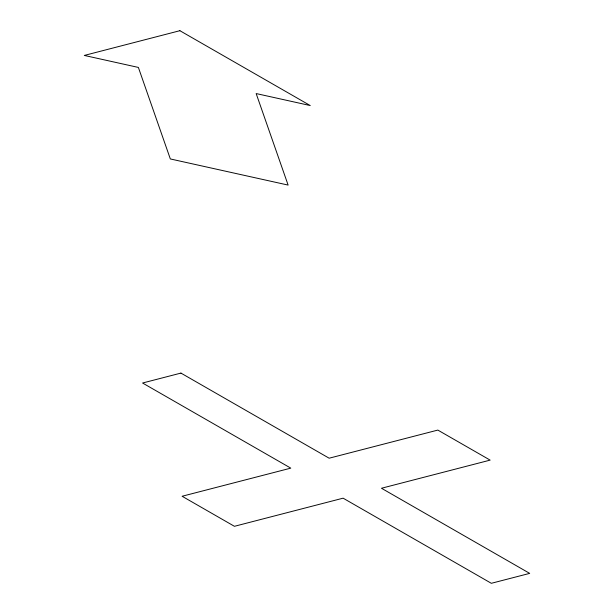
<?xml version="1.0" encoding="UTF-8"?>
<svg xmlns="http://www.w3.org/2000/svg" width="614" height="614" viewBox="0 0 614 614"><rect width="100%" height="100%" fill="white"/><g stroke="black" fill="none" stroke-linecap="round" stroke-linejoin="round"><path stroke-width="0.92" d="M179.887 30.7L84.31 55.437L138.38 67.433L170.331 158.949L288.119 185.083L256.161 93.558L310.239 105.554L179.887 30.7M180.93 373.089L142.571 383.013L290.79 468.137L182.105 496.258L234.425 526.305L343.111 498.177L491.33 583.3L529.69 573.376L381.471 488.253L490.149 460.124L437.836 430.084L329.15 458.205L180.93 373.089"/></g></svg>
